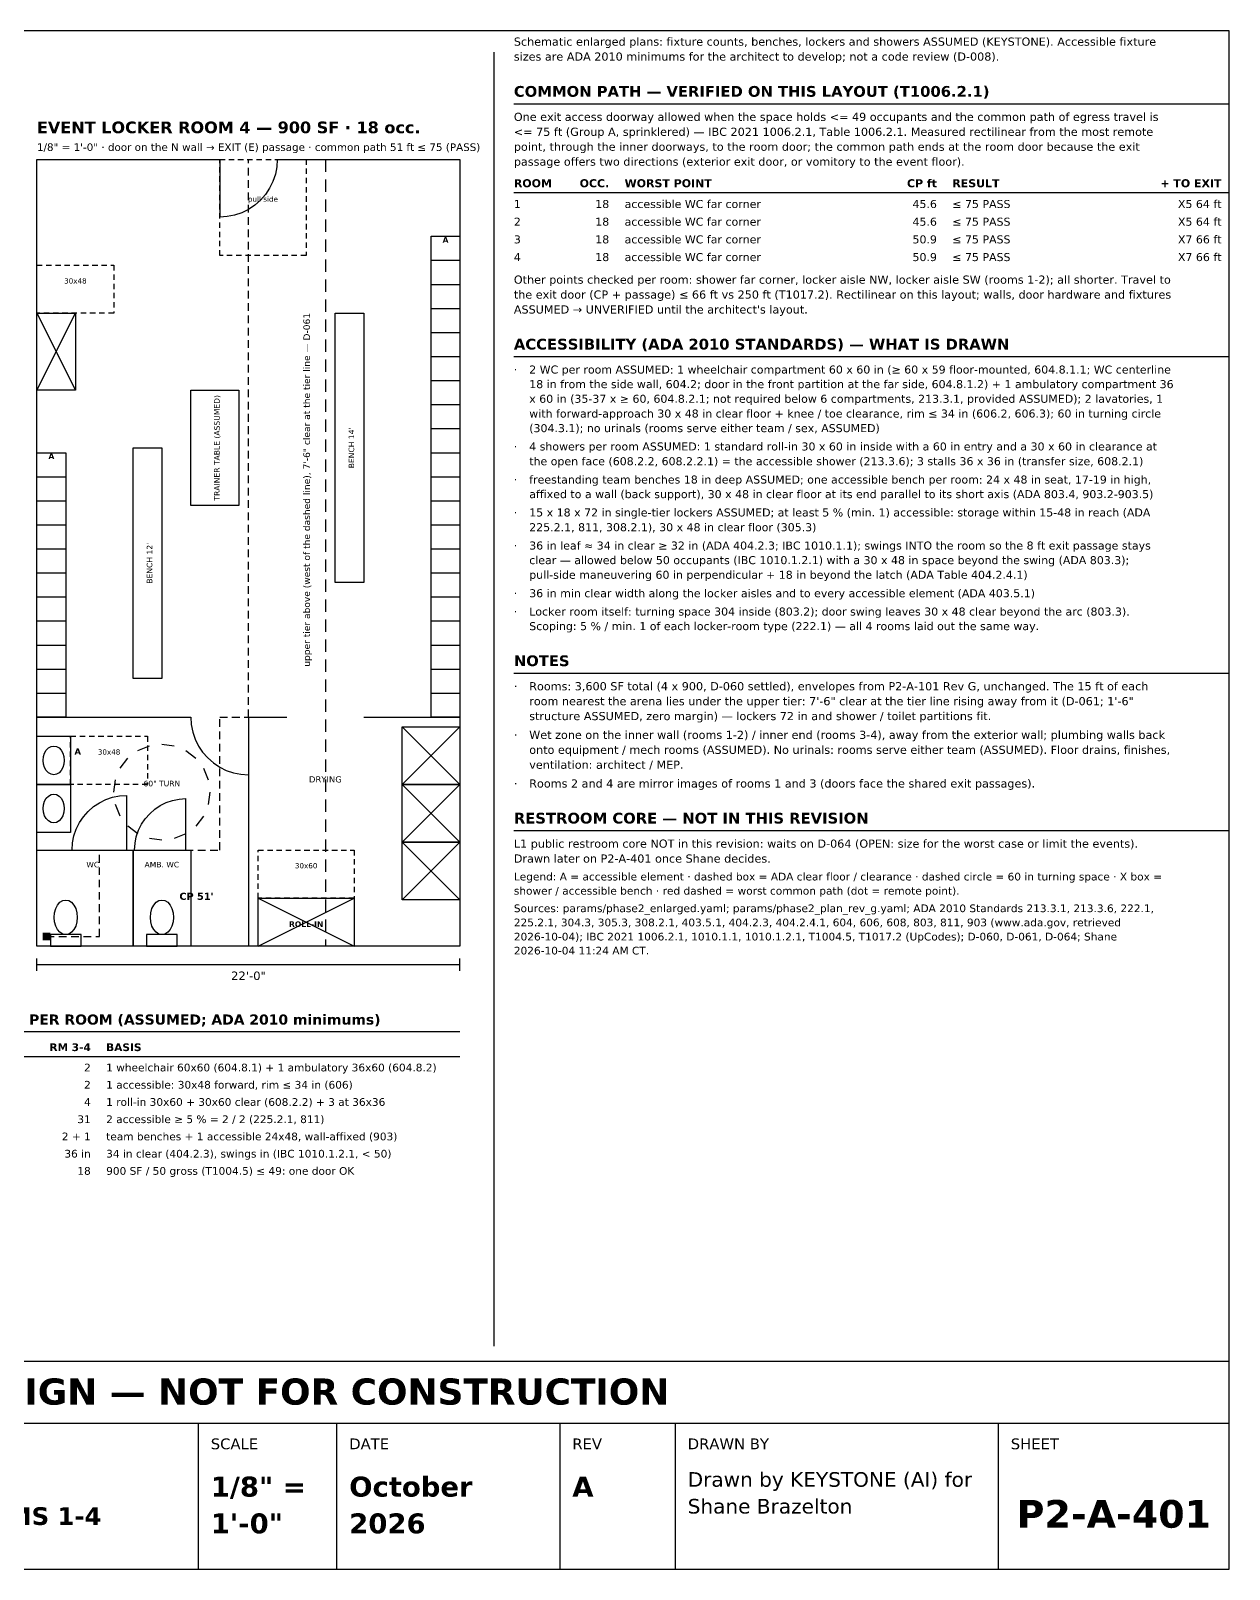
# Model space of a CAD drawing. Header units: inches. Extents: x 0.5 to 16.5, y 0.5 to 10.5.
# Drawn here: x 8.71 to 16.5, y 0.5 to 10.5 of the extents above; entities that cross this region are included whole.
import ezdxf
from ezdxf.enums import TextEntityAlignment as Align

# ---------------------------------------------------------------- set-up
doc = ezdxf.new("R2010")
doc.units = ezdxf.units.IN
doc.header["$MEASUREMENT"] = 0
for name, color, linetype in [('A-ANNO-DIMS', 7, 'Continuous'), ('A-ANNO-TEXT', 7, 'Continuous'), ('A-CLER-ADA', 7, 'Continuous'), ('A-DOOR', 7, 'Continuous'), ('A-WALL', 7, 'Continuous'), ('A-WALL-PRTN', 7, 'Continuous'), ('G-ANNO-TABL', 7, 'Continuous'), ('G-ANNO-TTLB', 7, 'Continuous'), ('LS-CPTH', 7, 'Continuous'), ('P-FIXT', 7, 'Continuous')]:
    doc.layers.add(name, color=color, linetype=linetype)
doc.styles.add('KS-BOLD', font='DejaVuSans-Bold.ttf')
doc.styles.add('KS-REG', font='DejaVuSans.ttf')

msp = doc.modelspace()

# ---------------------------------------------------------------- hatches: boundary and pattern name
at = {"layer": 'LS-CPTH', "true_color": 0x000000}
msp.add_hatch(color=7, dxfattribs=at).paths.add_polyline_path([(8.787, 4.587), (8.838, 4.587), (8.838, 4.638), (8.787, 4.638)])

# ---------------------------------------------------------------- linework, layer by layer
at = {"layer": 'A-ANNO-DIMS'}
for p, q in [((8.75, 4.39), (8.75, 4.47)), ((8.75, 4.43), (11.5, 4.43)), ((11.5, 4.39), (11.5, 4.47))]:
    msp.add_line(p, q, dxfattribs=at)
at = {"layer": 'A-ANNO-TEXT'}
for p, q in [((11.72, 10.36), (11.72, 1.95)), ((11.85, 10.026), (16.5, 10.026)), ((10.625, 9.664), (10.625, 9.584)), ((10.625, 9.534), (10.625, 9.454)), ((10.625, 9.404), (10.625, 9.324)), ((10.625, 9.274), (10.625, 9.194)), ((10.625, 9.144), (10.625, 9.064)), ((10.625, 9.014), (10.625, 8.934)), ((10.625, 8.884), (10.625, 8.804)), ((10.625, 8.754), (10.625, 8.674)), ((10.625, 8.624), (10.625, 8.544)), ((10.625, 8.494), (10.625, 8.414)), ((10.625, 8.364), (10.625, 8.284)), ((11.85, 8.383), (16.5, 8.383)), ((10.625, 8.234), (10.625, 8.154)), ((10.625, 8.104), (10.625, 8.024)), ((10.625, 7.974), (10.625, 7.894)), ((10.625, 7.844), (10.625, 7.764)), ((10.625, 7.714), (10.625, 7.634)), ((10.625, 7.584), (10.625, 7.504)), ((10.625, 7.454), (10.625, 7.374)), ((10.625, 7.324), (10.625, 7.244)), ((10.625, 7.194), (10.625, 7.114)), ((10.625, 7.064), (10.625, 6.984)), ((10.625, 6.934), (10.625, 6.854)), ((10.625, 6.804), (10.625, 6.724)), ((10.625, 6.674), (10.625, 6.594)), ((10.625, 6.544), (10.625, 6.464)), ((10.625, 6.414), (10.625, 6.334)), ((11.85, 6.325), (16.5, 6.325)), ((10.625, 6.284), (10.625, 6.204)), ((10.625, 6.154), (10.625, 6.074)), ((10.625, 6.024), (10.625, 5.944)), ((10.625, 5.894), (10.625, 5.814)), ((10.625, 5.764), (10.625, 5.684)), ((10.625, 5.634), (10.625, 5.554)), ((10.625, 5.504), (10.625, 5.424)), ((10.625, 5.374), (10.625, 5.294)), ((11.85, 5.302), (16.5, 5.302)), ((10.625, 5.244), (10.625, 5.164)), ((10.625, 5.114), (10.625, 5.034)), ((10.625, 4.984), (10.625, 4.904)), ((10.625, 4.854), (10.625, 4.774)), ((10.625, 4.724), (10.625, 4.644)), ((10.625, 4.594), (10.625, 4.55)), ((7.45, 3.995), (11.5, 3.995))]:
    msp.add_line(p, q, dxfattribs=at)
at = {"layer": 'A-CLER-ADA'}
for p, q in [((9.938, 9.664), (9.973, 9.664)), ((9.938, 9.639), (9.938, 9.664)), ((9.938, 9.579), (9.938, 9.614)), ((9.998, 9.664), (10.033, 9.664)), ((10.057, 9.664), (10.092, 9.664)), ((10.117, 9.664), (10.152, 9.664)), ((10.178, 9.664), (10.213, 9.664)), ((10.237, 9.664), (10.272, 9.664)), ((10.297, 9.664), (10.332, 9.664)), ((10.357, 9.664), (10.393, 9.664)), ((10.418, 9.664), (10.453, 9.664)), ((10.477, 9.664), (10.5, 9.664)), ((10.5, 9.664), (10.5, 9.629)), ((10.5, 9.604), (10.5, 9.569)), ((9.938, 9.519), (9.938, 9.554)), ((10.5, 9.544), (10.5, 9.509)), ((9.938, 9.459), (9.938, 9.494)), ((9.938, 9.399), (9.938, 9.434)), ((10.5, 9.484), (10.5, 9.449)), ((10.5, 9.424), (10.5, 9.389)), ((9.938, 9.339), (9.938, 9.374)), ((9.938, 9.279), (9.938, 9.314)), ((10.5, 9.364), (10.5, 9.329)), ((10.5, 9.304), (10.5, 9.269)), ((9.938, 9.219), (9.938, 9.254)), ((10.5, 9.244), (10.5, 9.209)), ((9.938, 9.159), (9.938, 9.194)), ((9.938, 9.099), (9.938, 9.134)), ((10.5, 9.184), (10.5, 9.149)), ((10.5, 9.124), (10.5, 9.089)), ((9.938, 9.039), (9.938, 9.074)), ((9.96, 9.039), (9.938, 9.039)), ((10.02, 9.039), (9.985, 9.039)), ((10.08, 9.039), (10.045, 9.039)), ((10.14, 9.039), (10.105, 9.039)), ((10.2, 9.039), (10.165, 9.039)), ((10.26, 9.039), (10.225, 9.039)), ((10.32, 9.039), (10.285, 9.039)), ((10.38, 9.039), (10.345, 9.039)), ((10.44, 9.039), (10.405, 9.039)), ((10.5, 9.039), (10.465, 9.039)), ((10.5, 9.064), (10.5, 9.039)), ((8.75, 8.976), (8.785, 8.976)), ((8.75, 8.964), (8.75, 8.976)), ((8.75, 8.904), (8.75, 8.939)), ((8.81, 8.976), (8.845, 8.976)), ((8.87, 8.976), (8.905, 8.976)), ((8.93, 8.976), (8.965, 8.976)), ((8.99, 8.976), (9.025, 8.976)), ((9.05, 8.976), (9.085, 8.976)), ((9.11, 8.976), (9.145, 8.976)), ((9.17, 8.976), (9.205, 8.976)), ((9.23, 8.976), (9.25, 8.976)), ((9.25, 8.976), (9.25, 8.941)), ((9.25, 8.916), (9.25, 8.881)), ((8.75, 8.844), (8.75, 8.879)), ((8.75, 8.784), (8.75, 8.819)), ((9.25, 8.856), (9.25, 8.821)), ((8.75, 8.724), (8.75, 8.759)), ((9.25, 8.796), (9.25, 8.761)), ((9.25, 8.736), (9.25, 8.701)), ((8.75, 8.664), (8.75, 8.699)), ((8.77, 8.664), (8.75, 8.664)), ((8.83, 8.664), (8.795, 8.664)), ((8.89, 8.664), (8.855, 8.664)), ((8.95, 8.664), (8.915, 8.664)), ((9.01, 8.664), (8.975, 8.664)), ((9.07, 8.664), (9.035, 8.664)), ((9.13, 8.664), (9.095, 8.664)), ((9.19, 8.664), (9.155, 8.664)), ((9.25, 8.664), (9.215, 8.664)), ((9.25, 8.676), (9.25, 8.664)), ((8.969, 5.914), (9.004, 5.914)), ((8.969, 5.901), (8.969, 5.914)), ((9.029, 5.914), (9.064, 5.914)), ((9.089, 5.914), (9.124, 5.914)), ((9.149, 5.914), (9.184, 5.914)), ((9.209, 5.914), (9.244, 5.914)), ((9.269, 5.914), (9.304, 5.914)), ((9.329, 5.914), (9.364, 5.914)), ((9.389, 5.914), (9.424, 5.914)), ((9.449, 5.914), (9.469, 5.914)), ((9.469, 5.914), (9.469, 5.879)), ((8.969, 5.841), (8.969, 5.876)), ((8.969, 5.781), (8.969, 5.816)), ((9.406, 5.822), (9.482, 5.853)), ((9.469, 5.854), (9.469, 5.819)), ((9.562, 5.864), (9.643, 5.853)), ((9.719, 5.822), (9.783, 5.772)), ((8.969, 5.721), (8.969, 5.756)), ((9.292, 5.707), (9.342, 5.772)), ((9.469, 5.794), (9.469, 5.759)), ((9.469, 5.734), (9.469, 5.699)), ((9.833, 5.707), (9.864, 5.632)), ((8.969, 5.661), (8.969, 5.696)), ((8.969, 5.601), (8.969, 5.636)), ((8.989, 5.601), (8.969, 5.601)), ((9.049, 5.601), (9.014, 5.601)), ((9.109, 5.601), (9.074, 5.601)), ((9.169, 5.601), (9.134, 5.601)), ((9.229, 5.601), (9.194, 5.601)), ((9.25, 5.551), (9.261, 5.632)), ((9.289, 5.601), (9.254, 5.601)), ((9.349, 5.601), (9.314, 5.601)), ((9.409, 5.601), (9.374, 5.601)), ((9.469, 5.601), (9.434, 5.601)), ((9.469, 5.674), (9.469, 5.639)), ((9.469, 5.614), (9.469, 5.601)), ((9.875, 5.551), (9.864, 5.47)), ((9.292, 5.395), (9.261, 5.47)), ((9.406, 5.281), (9.342, 5.33)), ((9.833, 5.395), (9.783, 5.33)), ((9.562, 5.239), (9.482, 5.249)), ((9.719, 5.281), (9.643, 5.249)), ((10.188, 5.175), (10.223, 5.175)), ((10.188, 5.162), (10.188, 5.175)), ((10.188, 5.103), (10.188, 5.138)), ((10.248, 5.175), (10.283, 5.175)), ((10.307, 5.175), (10.342, 5.175)), ((10.367, 5.175), (10.402, 5.175)), ((10.428, 5.175), (10.463, 5.175)), ((10.488, 5.175), (10.523, 5.175)), ((10.547, 5.175), (10.582, 5.175)), ((10.607, 5.175), (10.643, 5.175)), ((10.668, 5.175), (10.703, 5.175)), ((10.728, 5.175), (10.763, 5.175)), ((10.787, 5.175), (10.812, 5.175)), ((10.812, 5.175), (10.812, 5.14)), ((10.812, 5.115), (10.812, 5.08)), ((10.188, 5.042), (10.188, 5.077)), ((10.188, 4.982), (10.188, 5.018)), ((10.812, 5.055), (10.812, 5.02)), ((10.188, 4.922), (10.188, 4.957)), ((10.812, 4.995), (10.812, 4.96)), ((10.812, 4.935), (10.812, 4.9)), ((10.188, 4.862), (10.188, 4.897)), ((10.213, 4.862), (10.188, 4.862)), ((10.272, 4.862), (10.237, 4.862)), ((10.332, 4.862), (10.297, 4.862)), ((10.393, 4.862), (10.357, 4.862)), ((10.453, 4.862), (10.418, 4.862)), ((10.512, 4.862), (10.477, 4.862)), ((10.572, 4.862), (10.537, 4.862)), ((10.633, 4.862), (10.598, 4.862)), ((10.693, 4.862), (10.658, 4.862)), ((10.752, 4.862), (10.717, 4.862)), ((10.812, 4.862), (10.777, 4.862)), ((10.812, 4.875), (10.812, 4.862))]:
    msp.add_line(p, q, dxfattribs=at)
at = {"layer": 'A-DOOR'}
for p, q in [((9.938, 9.664), (9.938, 9.289)), ((10.309, 9.615), (10.3, 9.567)), ((10.312, 9.664), (10.309, 9.615)), ((10.284, 9.52), (10.262, 9.476)), ((10.3, 9.567), (10.284, 9.52)), ((10.235, 9.435), (10.203, 9.399)), ((10.262, 9.476), (10.235, 9.435)), ((10.035, 9.302), (9.986, 9.292)), ((10.081, 9.317), (10.035, 9.302)), ((10.125, 9.339), (10.081, 9.317)), ((10.166, 9.366), (10.125, 9.339)), ((10.203, 9.399), (10.166, 9.366)), ((9.986, 9.292), (9.938, 9.289)), ((9.75, 6.039), (9.753, 5.99)), ((10.125, 6.039), (10.125, 5.664)), ((9.753, 5.99), (9.763, 5.942)), ((9.763, 5.942), (9.779, 5.895)), ((9.779, 5.895), (9.8, 5.851)), ((9.8, 5.851), (9.827, 5.81)), ((9.827, 5.81), (9.86, 5.774)), ((9.86, 5.774), (9.897, 5.741)), ((9.897, 5.741), (9.938, 5.714)), ((9.938, 5.714), (9.981, 5.692)), ((9.981, 5.692), (10.028, 5.677)), ((10.028, 5.677), (10.076, 5.667)), ((10.076, 5.667), (10.125, 5.664)), ((9.156, 5.482), (9.198, 5.503)), ((9.198, 5.503), (9.242, 5.518)), ((9.242, 5.518), (9.287, 5.527)), ((9.287, 5.527), (9.334, 5.53)), ((9.334, 5.175), (9.334, 5.53)), ((9.632, 5.497), (9.675, 5.506)), ((9.675, 5.506), (9.719, 5.509)), ((9.719, 5.175), (9.719, 5.509)), ((9.052, 5.391), (9.083, 5.426)), ((9.083, 5.426), (9.118, 5.457)), ((9.118, 5.457), (9.156, 5.482)), ((9.454, 5.378), (9.483, 5.411)), ((9.483, 5.411), (9.516, 5.44)), ((9.516, 5.44), (9.552, 5.464)), ((9.552, 5.464), (9.591, 5.483)), ((9.591, 5.483), (9.632, 5.497)), ((8.991, 5.267), (9.006, 5.311)), ((9.006, 5.311), (9.026, 5.353)), ((9.026, 5.353), (9.052, 5.391)), ((9.396, 5.261), (9.41, 5.303)), ((9.41, 5.303), (9.43, 5.342)), ((9.43, 5.342), (9.454, 5.378)), ((8.979, 5.175), (8.982, 5.221)), ((8.982, 5.221), (8.991, 5.267)), ((9.385, 5.175), (9.388, 5.219)), ((9.388, 5.219), (9.396, 5.261))]:
    msp.add_line(p, q, dxfattribs=at)
at = {"layer": 'A-WALL'}
for p, q in [((8.75, 9.664), (9.938, 9.664)), ((8.75, 4.55), (8.75, 9.664)), ((10.312, 9.664), (11.5, 9.664)), ((11.5, 9.664), (11.5, 4.55)), ((11.5, 4.55), (8.75, 4.55))]:
    msp.add_line(p, q, dxfattribs=at)
at = {"layer": 'A-WALL-PRTN'}
for p, q in [((8.75, 6.039), (9.75, 6.039)), ((10.125, 6.039), (10.375, 6.039)), ((10.125, 6.039), (10.125, 4.55)), ((10.875, 6.039), (11.5, 6.039)), ((8.75, 5.175), (8.979, 5.175)), ((8.75, 5.175), (9.375, 5.175)), ((8.75, 4.55), (8.75, 5.175)), ((9.334, 5.175), (9.385, 5.175)), ((9.375, 5.175), (9.375, 4.55)), ((9.375, 5.175), (9.375, 4.55)), ((9.375, 5.175), (9.75, 5.175)), ((9.375, 4.55), (9.375, 5.175)), ((9.719, 5.175), (9.75, 5.175)), ((9.75, 5.175), (9.75, 4.55)), ((9.75, 5.175), (9.75, 4.55)), ((9.375, 4.55), (8.75, 4.55)), ((9.75, 4.55), (9.375, 4.55))]:
    msp.add_line(p, q, dxfattribs=at)
at = {"layer": 'G-ANNO-TABL'}
for p, q in [((11.85, 9.448), (16.5, 9.448)), ((7.45, 3.833), (11.5, 3.833))]:
    msp.add_line(p, q, dxfattribs=at)
at = {"layer": 'G-ANNO-TTLB'}
for p, q in [((0.5, 1.45), (16.5, 1.45)), ((9.8, 0.5), (9.8, 1.45)), ((10.7, 0.5), (10.7, 1.45)), ((12.15, 0.5), (12.15, 1.45)), ((12.9, 0.5), (12.9, 1.45)), ((15, 0.5), (15, 1.45))]:
    msp.add_line(p, q, dxfattribs=at)
for points in [[(0.5, 0.5), (16.5, 0.5), (16.5, 10.5), (0.5, 10.5)], [(0.5, 1.45), (16.5, 1.45), (16.5, 1.85), (0.5, 1.85)]]:
    msp.add_lwpolyline(points, close=True, dxfattribs=at)
at = {"layer": 'LS-CPTH'}
for p, q in [((10.125, 9.639), (10.125, 9.664)), ((10.125, 9.559), (10.125, 9.609)), ((10.125, 9.479), (10.125, 9.529)), ((10.125, 9.399), (10.125, 9.449)), ((10.125, 9.319), (10.125, 9.369)), ((10.125, 9.239), (10.125, 9.289)), ((10.125, 9.159), (10.125, 9.209)), ((10.125, 9.079), (10.125, 9.129)), ((10.125, 8.999), (10.125, 9.049)), ((10.125, 8.919), (10.125, 8.969)), ((10.125, 8.839), (10.125, 8.889)), ((10.125, 8.759), (10.125, 8.809)), ((10.125, 8.679), (10.125, 8.729)), ((10.125, 8.599), (10.125, 8.649)), ((10.125, 8.519), (10.125, 8.569)), ((10.125, 8.439), (10.125, 8.489)), ((10.125, 8.359), (10.125, 8.409)), ((10.125, 8.279), (10.125, 8.329)), ((10.125, 8.199), (10.125, 8.249)), ((10.125, 8.119), (10.125, 8.169)), ((10.125, 8.039), (10.125, 8.089)), ((10.125, 7.959), (10.125, 8.009)), ((10.125, 7.879), (10.125, 7.929)), ((10.125, 7.799), (10.125, 7.849)), ((10.125, 7.719), (10.125, 7.769)), ((10.125, 7.639), (10.125, 7.689)), ((10.125, 7.559), (10.125, 7.609)), ((10.125, 7.479), (10.125, 7.529)), ((10.125, 7.399), (10.125, 7.449)), ((10.125, 7.319), (10.125, 7.369)), ((10.125, 7.239), (10.125, 7.289)), ((10.125, 7.159), (10.125, 7.209)), ((10.125, 7.079), (10.125, 7.129)), ((10.125, 6.999), (10.125, 7.049)), ((10.125, 6.919), (10.125, 6.969)), ((10.125, 6.839), (10.125, 6.889)), ((10.125, 6.759), (10.125, 6.809)), ((10.125, 6.679), (10.125, 6.729)), ((10.125, 6.599), (10.125, 6.649)), ((10.125, 6.519), (10.125, 6.569)), ((10.125, 6.439), (10.125, 6.489)), ((10.125, 6.359), (10.125, 6.409)), ((10.125, 6.279), (10.125, 6.329)), ((10.125, 6.199), (10.125, 6.249)), ((10.125, 6.119), (10.125, 6.169)), ((9.938, 6.039), (9.988, 6.039)), ((9.938, 5.975), (9.938, 6.025)), ((10.018, 6.039), (10.068, 6.039)), ((10.098, 6.039), (10.125, 6.039)), ((10.125, 6.039), (10.125, 6.089)), ((9.938, 5.895), (9.938, 5.945)), ((9.938, 5.815), (9.938, 5.865)), ((9.938, 5.735), (9.938, 5.785)), ((9.938, 5.655), (9.938, 5.705)), ((9.938, 5.575), (9.938, 5.625)), ((9.938, 5.495), (9.938, 5.545)), ((9.938, 5.415), (9.938, 5.465)), ((9.938, 5.335), (9.938, 5.385)), ((9.938, 5.255), (9.938, 5.305)), ((9.938, 5.175), (9.938, 5.225)), ((9.156, 5.172), (9.156, 5.175)), ((9.156, 5.175), (9.206, 5.175)), ((9.156, 5.092), (9.156, 5.143)), ((9.236, 5.175), (9.286, 5.175)), ((9.316, 5.175), (9.366, 5.175)), ((9.396, 5.175), (9.446, 5.175)), ((9.476, 5.175), (9.526, 5.175)), ((9.556, 5.175), (9.606, 5.175)), ((9.636, 5.175), (9.686, 5.175)), ((9.716, 5.175), (9.766, 5.175)), ((9.796, 5.175), (9.846, 5.175)), ((9.876, 5.175), (9.926, 5.175)), ((9.156, 5.013), (9.156, 5.062)), ((9.156, 4.933), (9.156, 4.982)), ((9.156, 4.853), (9.156, 4.902)), ((9.156, 4.772), (9.156, 4.822)), ((9.156, 4.692), (9.156, 4.742)), ((8.812, 4.612), (8.863, 4.612)), ((8.893, 4.612), (8.943, 4.612)), ((8.973, 4.612), (9.023, 4.612)), ((9.053, 4.612), (9.102, 4.612)), ((9.133, 4.612), (9.156, 4.612)), ((9.156, 4.612), (9.156, 4.662))]:
    msp.add_line(p, q, dxfattribs=at)
at = {"layer": 'P-FIXT'}
for p, q in [((11.312, 9.164), (11.5, 9.164)), ((11.312, 6.039), (11.312, 9.164)), ((11.5, 9.164), (11.5, 6.039)), ((11.312, 9.008), (11.5, 9.008)), ((11.312, 8.851), (11.5, 8.851)), ((8.75, 8.664), (9, 8.664)), ((8.75, 8.164), (8.75, 8.664)), ((8.75, 8.664), (9, 8.164)), ((8.75, 8.164), (9, 8.664)), ((9, 8.664), (9, 8.164)), ((10.688, 8.664), (10.875, 8.664)), ((10.688, 6.914), (10.688, 8.664)), ((10.875, 8.664), (10.875, 6.914)), ((11.312, 8.695), (11.5, 8.695)), ((11.312, 8.539), (11.5, 8.539)), ((11.312, 8.383), (11.5, 8.383)), ((11.312, 8.226), (11.5, 8.226)), ((9, 8.164), (8.75, 8.164)), ((9.75, 8.164), (10.062, 8.164)), ((9.75, 7.414), (9.75, 8.164)), ((10.062, 8.164), (10.062, 7.414)), ((11.312, 8.07), (11.5, 8.07)), ((11.312, 7.914), (11.5, 7.914)), ((8.75, 7.757), (8.938, 7.757)), ((8.75, 6.039), (8.75, 7.757)), ((8.938, 7.757), (8.938, 6.039)), ((9.375, 7.789), (9.562, 7.789)), ((9.375, 6.289), (9.375, 7.789)), ((9.562, 7.789), (9.562, 6.289)), ((11.312, 7.757), (11.5, 7.757)), ((8.75, 7.601), (8.938, 7.601)), ((11.312, 7.601), (11.5, 7.601)), ((8.75, 7.445), (8.938, 7.445)), ((10.062, 7.414), (9.75, 7.414)), ((11.312, 7.445), (11.5, 7.445)), ((8.75, 7.289), (8.938, 7.289)), ((11.312, 7.289), (11.5, 7.289)), ((8.75, 7.132), (8.938, 7.132)), ((11.312, 7.132), (11.5, 7.132)), ((8.75, 6.976), (8.938, 6.976)), ((10.875, 6.914), (10.688, 6.914)), ((11.312, 6.976), (11.5, 6.976)), ((8.75, 6.82), (8.938, 6.82)), ((11.312, 6.82), (11.5, 6.82)), ((8.75, 6.664), (8.938, 6.664)), ((11.312, 6.664), (11.5, 6.664)), ((8.75, 6.507), (8.938, 6.507)), ((11.312, 6.507), (11.5, 6.507)), ((8.75, 6.351), (8.938, 6.351)), ((11.312, 6.351), (11.5, 6.351)), ((9.562, 6.289), (9.375, 6.289)), ((8.75, 6.195), (8.938, 6.195)), ((11.312, 6.195), (11.5, 6.195)), ((8.938, 6.039), (8.75, 6.039)), ((11.5, 6.039), (11.312, 6.039)), ((8.75, 5.914), (8.969, 5.914)), ((8.75, 5.601), (8.75, 5.914)), ((8.969, 5.914), (8.969, 5.601)), ((11.125, 5.976), (11.5, 5.976)), ((11.125, 5.601), (11.125, 5.976)), ((11.125, 5.976), (11.5, 5.601)), ((11.125, 5.601), (11.5, 5.976)), ((11.5, 5.976), (11.5, 5.601)), ((8.793, 5.782), (8.8, 5.804)), ((8.8, 5.804), (8.811, 5.824)), ((8.811, 5.824), (8.825, 5.839)), ((8.825, 5.839), (8.842, 5.848)), ((8.842, 5.848), (8.859, 5.851)), ((8.859, 5.851), (8.877, 5.848)), ((8.877, 5.848), (8.894, 5.839)), ((8.894, 5.839), (8.908, 5.824)), ((8.908, 5.824), (8.919, 5.804)), ((8.919, 5.804), (8.926, 5.782)), ((8.791, 5.757), (8.793, 5.782)), ((8.793, 5.733), (8.791, 5.757)), ((8.8, 5.711), (8.793, 5.733)), ((8.811, 5.691), (8.8, 5.711)), ((8.919, 5.711), (8.908, 5.691)), ((8.926, 5.733), (8.919, 5.711)), ((8.926, 5.782), (8.928, 5.757)), ((8.928, 5.757), (8.926, 5.733)), ((8.969, 5.601), (8.75, 5.601)), ((8.75, 5.601), (8.969, 5.601)), ((8.75, 5.289), (8.75, 5.601)), ((8.825, 5.676), (8.811, 5.691)), ((8.842, 5.667), (8.825, 5.676)), ((8.859, 5.664), (8.842, 5.667)), ((8.877, 5.667), (8.859, 5.664)), ((8.894, 5.676), (8.877, 5.667)), ((8.908, 5.691), (8.894, 5.676)), ((8.969, 5.601), (8.969, 5.289)), ((11.5, 5.601), (11.125, 5.601)), ((11.125, 5.601), (11.5, 5.601)), ((11.125, 5.226), (11.125, 5.601)), ((11.125, 5.601), (11.5, 5.226)), ((11.125, 5.226), (11.5, 5.601)), ((11.5, 5.601), (11.5, 5.226)), ((8.8, 5.492), (8.811, 5.511)), ((8.811, 5.511), (8.825, 5.526)), ((8.825, 5.526), (8.842, 5.536)), ((8.842, 5.536), (8.859, 5.539)), ((8.859, 5.539), (8.877, 5.536)), ((8.877, 5.536), (8.894, 5.526)), ((8.894, 5.526), (8.908, 5.511)), ((8.908, 5.511), (8.919, 5.492)), ((8.791, 5.445), (8.793, 5.469)), ((8.793, 5.421), (8.791, 5.445)), ((8.793, 5.469), (8.8, 5.492)), ((8.8, 5.398), (8.793, 5.421)), ((8.919, 5.492), (8.926, 5.469)), ((8.926, 5.421), (8.919, 5.398)), ((8.926, 5.469), (8.928, 5.445)), ((8.928, 5.445), (8.926, 5.421)), ((8.811, 5.379), (8.8, 5.398)), ((8.825, 5.364), (8.811, 5.379)), ((8.842, 5.354), (8.825, 5.364)), ((8.859, 5.351), (8.842, 5.354)), ((8.877, 5.354), (8.859, 5.351)), ((8.894, 5.364), (8.877, 5.354)), ((8.908, 5.379), (8.894, 5.364)), ((8.919, 5.398), (8.908, 5.379)), ((8.969, 5.289), (8.75, 5.289)), ((11.5, 5.226), (11.125, 5.226)), ((11.125, 5.226), (11.5, 5.226)), ((11.125, 4.851), (11.125, 5.226)), ((11.125, 5.226), (11.5, 4.851)), ((11.125, 4.851), (11.5, 5.226)), ((11.5, 5.226), (11.5, 4.851)), ((8.873, 4.794), (8.884, 4.817)), ((8.884, 4.817), (8.9, 4.835)), ((8.9, 4.835), (8.918, 4.846)), ((8.918, 4.846), (8.938, 4.85)), ((8.938, 4.85), (8.957, 4.846)), ((8.957, 4.846), (8.975, 4.835)), ((8.975, 4.835), (8.991, 4.817)), ((8.991, 4.817), (9.002, 4.794)), ((9.498, 4.794), (9.509, 4.817)), ((9.509, 4.817), (9.525, 4.835)), ((9.525, 4.835), (9.543, 4.846)), ((9.543, 4.846), (9.562, 4.85)), ((9.562, 4.85), (9.582, 4.846)), ((9.582, 4.846), (9.6, 4.835)), ((9.6, 4.835), (9.616, 4.817)), ((9.616, 4.817), (9.627, 4.794)), ((10.188, 4.862), (10.812, 4.862)), ((10.188, 4.55), (10.188, 4.862)), ((10.188, 4.862), (10.812, 4.55)), ((10.188, 4.55), (10.812, 4.862)), ((10.812, 4.862), (10.812, 4.55)), ((11.5, 4.851), (11.125, 4.851)), ((8.863, 4.737), (8.865, 4.767)), ((8.865, 4.708), (8.863, 4.737)), ((8.865, 4.767), (8.873, 4.794)), ((8.873, 4.681), (8.865, 4.708)), ((9.002, 4.794), (9.01, 4.767)), ((9.01, 4.708), (9.002, 4.681)), ((9.01, 4.767), (9.012, 4.737)), ((9.012, 4.737), (9.01, 4.708)), ((9.488, 4.737), (9.49, 4.767)), ((9.49, 4.708), (9.488, 4.737)), ((9.49, 4.767), (9.498, 4.794)), ((9.498, 4.681), (9.49, 4.708)), ((9.627, 4.794), (9.635, 4.767)), ((9.635, 4.708), (9.627, 4.681)), ((9.635, 4.767), (9.637, 4.737)), ((9.637, 4.737), (9.635, 4.708)), ((8.884, 4.658), (8.873, 4.681)), ((8.9, 4.64), (8.884, 4.658)), ((8.918, 4.629), (8.9, 4.64)), ((8.938, 4.625), (8.918, 4.629)), ((8.957, 4.629), (8.938, 4.625)), ((8.975, 4.64), (8.957, 4.629)), ((8.991, 4.658), (8.975, 4.64)), ((9.002, 4.681), (8.991, 4.658)), ((9.509, 4.658), (9.498, 4.681)), ((9.525, 4.64), (9.509, 4.658)), ((9.543, 4.629), (9.525, 4.64)), ((9.562, 4.625), (9.543, 4.629)), ((9.582, 4.629), (9.562, 4.625)), ((9.6, 4.64), (9.582, 4.629)), ((9.616, 4.658), (9.6, 4.64)), ((9.627, 4.681), (9.616, 4.658)), ((10.812, 4.55), (10.188, 4.55))]:
    msp.add_line(p, q, dxfattribs=at)
for points in [[(8.838, 4.55), (9.037, 4.55), (9.037, 4.625), (8.838, 4.625)], [(9.463, 4.55), (9.662, 4.55), (9.662, 4.625), (9.463, 4.625)]]:
    msp.add_lwpolyline(points, close=True, dxfattribs=at)

# ---------------------------------------------------------------- texts
at = {"layer": 'A-ANNO-DIMS', "style": 'KS-REG'}
msp.add_text('22\'-0"', height=0.055, dxfattribs=at).set_placement((10.125, 4.33), align=Align.CENTER)
at = {"layer": 'A-ANNO-TEXT'}
for s, height, style, p in [('Schematic enlarged plans: fixture counts, benches, lockers and showers ASSUMED (KEYSTONE). Accessible fixture', 0.053, 'KS-REG', (11.85, 10.403)), ('sizes are ADA 2010 minimums for the architect to develop; not a code review (D-008).', 0.053, 'KS-REG', (11.85, 10.306)), ('COMMON PATH — VERIFIED ON THIS LAYOUT (T1006.2.1)', 0.07, 'KS-BOLD', (11.85, 10.071)), ('EVENT LOCKER ROOM 4 — 900 SF · 18 occ.', 0.076, 'KS-BOLD', (8.75, 9.834)), ('One exit access doorway allowed when the space holds <= 49 occupants and the common path of egress travel is', 0.053, 'KS-REG', (11.85, 9.914)), ('<= 75 ft (Group A, sprinklered) — IBC 2021 1006.2.1, Table 1006.2.1. Measured rectilinear from the most remote', 0.053, 'KS-REG', (11.85, 9.817)), ('1/8" = 1\'-0" · door on the N wall → EXIT (E) passage · common path 51 ft ≤ 75 (PASS)', 0.049, 'KS-REG', (8.75, 9.719)), ('point, through the inner doorways, to the room door; the common path ends at the room door because the exit', 0.053, 'KS-REG', (11.85, 9.72)), ('passage offers two directions (exterior exit door, or vomitory to the event floor).', 0.053, 'KS-REG', (11.85, 9.623)), ('Other points checked per room: shower far corner, locker aisle NW, locker aisle SW (rooms 1-2); all shorter. Travel to', 0.053, 'KS-REG', (11.85, 8.856)), ('the exit door (CP + passage) ≤ 66 ft vs 250 ft (T1017.2). Rectilinear on this layout; walls, door hardware and fixtures', 0.053, 'KS-REG', (11.85, 8.759)), ("ASSUMED → UNVERIFIED until the architect's layout.", 0.053, 'KS-REG', (11.85, 8.662)), ('ACCESSIBILITY (ADA 2010 STANDARDS) — WHAT IS DRAWN', 0.07, 'KS-BOLD', (11.85, 8.428)), ('·', 0.052, 'KS-REG', (11.85, 8.272)), ('2 WC per room ASSUMED: 1 wheelchair compartment 60 x 60 in (≥ 60 x 59 floor-mounted, 604.8.1.1; WC centerline', 0.052, 'KS-REG', (11.95, 8.272)), ('18 in from the side wall, 604.2; door in the front partition at the far side, 604.8.1.2) + 1 ambulatory compartment 36', 0.052, 'KS-REG', (11.95, 8.177)), ('x 60 in (35-37 x ≥ 60, 604.8.2.1; not required below 6 compartments, 213.3.1, provided ASSUMED); 2 lavatories, 1', 0.052, 'KS-REG', (11.95, 8.082)), ('with forward-approach 30 x 48 in clear floor + knee / toe clearance, rim ≤ 34 in (606.2, 606.3); 60 in turning circle', 0.052, 'KS-REG', (11.95, 7.986)), ('(304.3.1); no urinals (rooms serve either team / sex, ASSUMED)', 0.052, 'KS-REG', (11.95, 7.891)), ('·', 0.052, 'KS-REG', (11.85, 7.772)), ('4 showers per room ASSUMED: 1 standard roll-in 30 x 60 in inside with a 60 in entry and a 30 x 60 in clearance at', 0.052, 'KS-REG', (11.95, 7.772)), ('the open face (608.2.2, 608.2.2.1) = the accessible shower (213.3.6); 3 stalls 36 x 36 in (transfer size, 608.2.1)', 0.052, 'KS-REG', (11.95, 7.676)), ('freestanding team benches 18 in deep ASSUMED; one accessible bench per room: 24 x 48 in seat, 17-19 in high,', 0.052, 'KS-REG', (11.95, 7.557)), ('·', 0.052, 'KS-REG', (11.85, 7.557)), ('affixed to a wall (back support), 30 x 48 in clear floor at its end parallel to its short axis (ADA 803.4, 903.2-903.5)', 0.052, 'KS-REG', (11.95, 7.462)), ('·', 0.052, 'KS-REG', (11.85, 7.343)), ('225.2.1, 811, 308.2.1), 30 x 48 in clear floor (305.3)', 0.052, 'KS-REG', (11.95, 7.247)), ('15 x 18 x 72 in single-tier lockers ASSUMED; at least 5 % (min. 1) accessible: storage within 15-48 in reach (ADA', 0.052, 'KS-REG', (11.95, 7.343)), ('·', 0.052, 'KS-REG', (11.85, 7.128)), ('36 in leaf ≈ 34 in clear ≥ 32 in (ADA 404.2.3; IBC 1010.1.1); swings INTO the room so the 8 ft exit passage stays', 0.052, 'KS-REG', (11.95, 7.128)), ('clear — allowed below 50 occupants (IBC 1010.1.2.1) with a 30 x 48 in space beyond the swing (ADA 803.3);', 0.052, 'KS-REG', (11.95, 7.033)), ('pull-side maneuvering 60 in perpendicular + 18 in beyond the latch (ADA Table 404.2.4.1)', 0.052, 'KS-REG', (11.95, 6.938)), ('·', 0.052, 'KS-REG', (11.85, 6.818)), ('36 in min clear width along the locker aisles and to every accessible element (ADA 403.5.1)', 0.052, 'KS-REG', (11.95, 6.818)), ('·', 0.052, 'KS-REG', (11.85, 6.699)), ('Locker room itself: turning space 304 inside (803.2); door swing leaves 30 x 48 clear beyond the arc (803.3).', 0.052, 'KS-REG', (11.95, 6.699)), ('Scoping: 5 % / min. 1 of each locker-room type (222.1) — all 4 rooms laid out the same way.', 0.052, 'KS-REG', (11.95, 6.604)), ('NOTES', 0.07, 'KS-BOLD', (11.85, 6.37)), ('·', 0.053, 'KS-REG', (11.85, 6.213)), ('Rooms: 3,600 SF total (4 x 900, D-060 settled), envelopes from P2-A-101 Rev G, unchanged. The 15 ft of each', 0.053, 'KS-REG', (11.95, 6.213)), ('room nearest the arena lies under the upper tier: 7\'-6" clear at the tier line rising away from it (D-061; 1\'-6"', 0.053, 'KS-REG', (11.95, 6.116)), ('structure ASSUMED, zero margin) — lockers 72 in and shower / toilet partitions fit.', 0.053, 'KS-REG', (11.95, 6.019)), ('·', 0.053, 'KS-REG', (11.85, 5.897)), ('Wet zone on the inner wall (rooms 1-2) / inner end (rooms 3-4), away from the exterior wall; plumbing walls back', 0.053, 'KS-REG', (11.95, 5.897)), ('A', 0.04, 'KS-BOLD', (8.994, 5.795)), ('onto equipment / mech rooms (ASSUMED). No urinals: rooms serve either team (ASSUMED). Floor drains, finishes,', 0.053, 'KS-REG', (11.95, 5.8)), ('ventilation: architect / MEP.', 0.053, 'KS-REG', (11.95, 5.703)), ('·', 0.053, 'KS-REG', (11.85, 5.581)), ('Rooms 2 and 4 are mirror images of rooms 1 and 3 (doors face the shared exit passages).', 0.053, 'KS-REG', (11.95, 5.581)), ('RESTROOM CORE — NOT IN THIS REVISION', 0.07, 'KS-BOLD', (11.85, 5.347)), ('L1 public restroom core NOT in this revision: waits on D-064 (OPEN: size for the worst case or limit the events).', 0.053, 'KS-REG', (11.85, 5.19)), ('Drawn later on P2-A-401 once Shane decides.', 0.053, 'KS-REG', (11.85, 5.093)), ('Legend: A = accessible element · dashed box = ADA clear floor / clearance · dashed circle = 60 in turning space · X box =', 0.05, 'KS-REG', (11.85, 4.977)), ('shower / accessible bench · red dashed = worst common path (dot = remote point).', 0.05, 'KS-REG', (11.85, 4.885)), ('Sources: params/phase2_enlarged.yaml; params/phase2_plan_rev_g.yaml; ADA 2010 Standards 213.3.1, 213.3.6, 222.1,', 0.05, 'KS-REG', (11.85, 4.771)), ('225.2.1, 304.3, 305.3, 308.2.1, 403.5.1, 404.2.3, 404.2.4.1, 604, 606, 608, 803, 811, 903 (www.ada.gov, retrieved', 0.05, 'KS-REG', (11.85, 4.679)), ('2026-10-04); IBC 2021 1006.2.1, 1010.1.1, 1010.1.2.1, T1004.5, T1017.2 (UpCodes); D-060, D-061, D-064; Shane', 0.05, 'KS-REG', (11.85, 4.587)), ('2026-10-04 11:24 AM CT.', 0.05, 'KS-REG', (11.85, 4.496)), ('FIXTURES + FURNITURE PER ROOM (ASSUMED; ADA 2010 minimums)', 0.066, 'KS-BOLD', (7.45, 4.04))]:
    msp.add_text(s, height=height, dxfattribs=dict(at, style=style)).set_placement(p)
for s, height, style, p in [('A', 0.036, 'KS-BOLD', (11.406, 9.123)), ('A', 0.036, 'KS-BOLD', (8.844, 7.717)), ('DRYING', 0.04, 'KS-REG', (10.625, 5.614)), ('WC', 0.036, 'KS-REG', (9.113, 5.062)), ('AMB. WC', 0.036, 'KS-REG', (9.562, 5.062)), ('ROLL-IN', 0.036, 'KS-BOLD', (10.5, 4.675))]:
    msp.add_text(s, height=height, dxfattribs=dict(at, style=style)).set_placement(p, align=Align.CENTER)
at = {"layer": 'A-ANNO-TEXT', "style": 'KS-REG'}
for s, height, p in [('upper tier above (west of the dashed line), 7\'-6" clear at the tier line — D-061', 0.043, (10.525, 7.516)), ('TRAINER TABLE (ASSUMED)', 0.036, (9.938, 7.789)), ("BENCH 14'", 0.036, (10.812, 7.789)), ("BENCH 12'", 0.036, (9.5, 7.039))]:
    msp.add_text(s, height=height, rotation=90, dxfattribs=at).set_placement(p, align=Align.CENTER)
at = {"layer": 'A-CLER-ADA', "style": 'KS-REG'}
for s, height, p in [('pull side', 0.034, (10.219, 9.389)), ('30x48', 0.034, (9, 8.857)), ('30x48', 0.034, (9.219, 5.795)), ('60" TURN', 0.036, (9.562, 5.589)), ('30x60', 0.034, (10.5, 5.056))]:
    msp.add_text(s, height=height, dxfattribs=at).set_placement(p, align=Align.CENTER)
at = {"layer": 'G-ANNO-TABL'}
for s, height, style, p in [('ROOM', 0.052, 'KS-BOLD', (11.85, 9.483)), ('WORST POINT', 0.052, 'KS-BOLD', (12.57, 9.483)), ('RESULT', 0.052, 'KS-BOLD', (14.7, 9.483)), ('1', 0.052, 'KS-REG', (11.85, 9.348)), ('accessible WC far corner', 0.052, 'KS-REG', (12.57, 9.348)), ('≤ 75 PASS', 0.052, 'KS-REG', (14.7, 9.348)), ('2', 0.052, 'KS-REG', (11.85, 9.233)), ('accessible WC far corner', 0.052, 'KS-REG', (12.57, 9.233)), ('≤ 75 PASS', 0.052, 'KS-REG', (14.7, 9.233)), ('3', 0.052, 'KS-REG', (11.85, 9.118)), ('accessible WC far corner', 0.052, 'KS-REG', (12.57, 9.118)), ('≤ 75 PASS', 0.052, 'KS-REG', (14.7, 9.118)), ('4', 0.052, 'KS-REG', (11.85, 9.003)), ('accessible WC far corner', 0.052, 'KS-REG', (12.57, 9.003)), ('≤ 75 PASS', 0.052, 'KS-REG', (14.7, 9.003)), ('BASIS', 0.05, 'KS-BOLD', (9.2, 3.868)), ('1 wheelchair 60x60 (604.8.1) + 1 ambulatory 36x60 (604.8.2)', 0.05, 'KS-REG', (9.2, 3.736)), ('1 accessible: 30x48 forward, rim ≤ 34 in (606)', 0.05, 'KS-REG', (9.2, 3.624)), ('1 roll-in 30x60 + 30x60 clear (608.2.2) + 3 at 36x36', 0.05, 'KS-REG', (9.2, 3.512)), ('2 accessible ≥ 5 % = 2 / 2 (225.2.1, 811)', 0.05, 'KS-REG', (9.2, 3.4)), ('team benches + 1 accessible 24x48, wall-affixed (903)', 0.05, 'KS-REG', (9.2, 3.288)), ('34 in clear (404.2.3), swings in (IBC 1010.1.2.1, < 50)', 0.05, 'KS-REG', (9.2, 3.176)), ('900 SF / 50 gross (T1004.5) ≤ 49: one door OK', 0.05, 'KS-REG', (9.2, 3.064))]:
    msp.add_text(s, height=height, dxfattribs=dict(at, style=style)).set_placement(p)
for s, height, style, p in [('OCC.', 0.052, 'KS-BOLD', (12.47, 9.483)), ('CP ft', 0.052, 'KS-BOLD', (14.6, 9.483)), ('+ TO EXIT', 0.052, 'KS-BOLD', (16.45, 9.483)), ('18', 0.052, 'KS-REG', (12.47, 9.348)), ('45.6', 0.052, 'KS-REG', (14.6, 9.348)), ('X5 64 ft', 0.052, 'KS-REG', (16.45, 9.348)), ('18', 0.052, 'KS-REG', (12.47, 9.233)), ('45.6', 0.052, 'KS-REG', (14.6, 9.233)), ('X5 64 ft', 0.052, 'KS-REG', (16.45, 9.233)), ('18', 0.052, 'KS-REG', (12.47, 9.118)), ('50.9', 0.052, 'KS-REG', (14.6, 9.118)), ('X7 66 ft', 0.052, 'KS-REG', (16.45, 9.118)), ('18', 0.052, 'KS-REG', (12.47, 9.003)), ('50.9', 0.052, 'KS-REG', (14.6, 9.003)), ('X7 66 ft', 0.052, 'KS-REG', (16.45, 9.003)), ('RM 3-4', 0.05, 'KS-BOLD', (9.1, 3.868)), ('2', 0.05, 'KS-REG', (9.1, 3.736)), ('2', 0.05, 'KS-REG', (9.1, 3.624)), ('4', 0.05, 'KS-REG', (9.1, 3.512)), ('31', 0.05, 'KS-REG', (9.1, 3.4)), ('2 + 1', 0.05, 'KS-REG', (9.1, 3.288)), ('36 in', 0.05, 'KS-REG', (9.1, 3.176)), ('18', 0.05, 'KS-REG', (9.1, 3.064))]:
    msp.add_text(s, height=height, dxfattribs=dict(at, style=style)).set_placement(p, align=Align.RIGHT)
at = {"layer": 'G-ANNO-TTLB', "style": 'KS-BOLD'}
for s, height, p in [('PRELIMINARY — CONCEPTUAL DESIGN — NOT FOR CONSTRUCTION', 0.17, (8.5, 1.57)), ('P2-A-401', 0.18, (15.75, 0.77))]:
    msp.add_text(s, height=height, dxfattribs=at).set_placement(p, align=Align.CENTER)
at = {"layer": 'G-ANNO-TTLB'}
for s, height, style, p in [('SCALE', 0.07, 'KS-REG', (9.88, 1.28)), ('DATE', 0.07, 'KS-REG', (10.78, 1.28)), ('REV', 0.07, 'KS-REG', (12.23, 1.28)), ('DRAWN BY', 0.07, 'KS-REG', (12.98, 1.28)), ('SHEET', 0.07, 'KS-REG', (15.08, 1.28)), ('1/8" =', 0.13, 'KS-BOLD', (9.88, 0.972)), ('October', 0.13, 'KS-BOLD', (10.78, 0.972)), ('A', 0.13, 'KS-BOLD', (12.23, 0.972)), ('Drawn by KEYSTONE (AI) for', 0.095, 'KS-REG', (12.98, 1.036)), ('EVENT LOCKER ROOMS 1-4', 0.115, 'KS-BOLD', (6.78, 0.788)), ('Shane Brazelton', 0.095, 'KS-REG', (12.98, 0.862)), ('1\'-0"', 0.13, 'KS-BOLD', (9.88, 0.733)), ('2026', 0.13, 'KS-BOLD', (10.78, 0.733))]:
    msp.add_text(s, height=height, dxfattribs=dict(at, style=style)).set_placement(p)
at = {"layer": 'LS-CPTH', "style": 'KS-BOLD'}
msp.add_text("CP 51'", height=0.046, dxfattribs=at).set_placement((9.787, 4.851), align=Align.CENTER)

doc.saveas('drawing.dxf')
